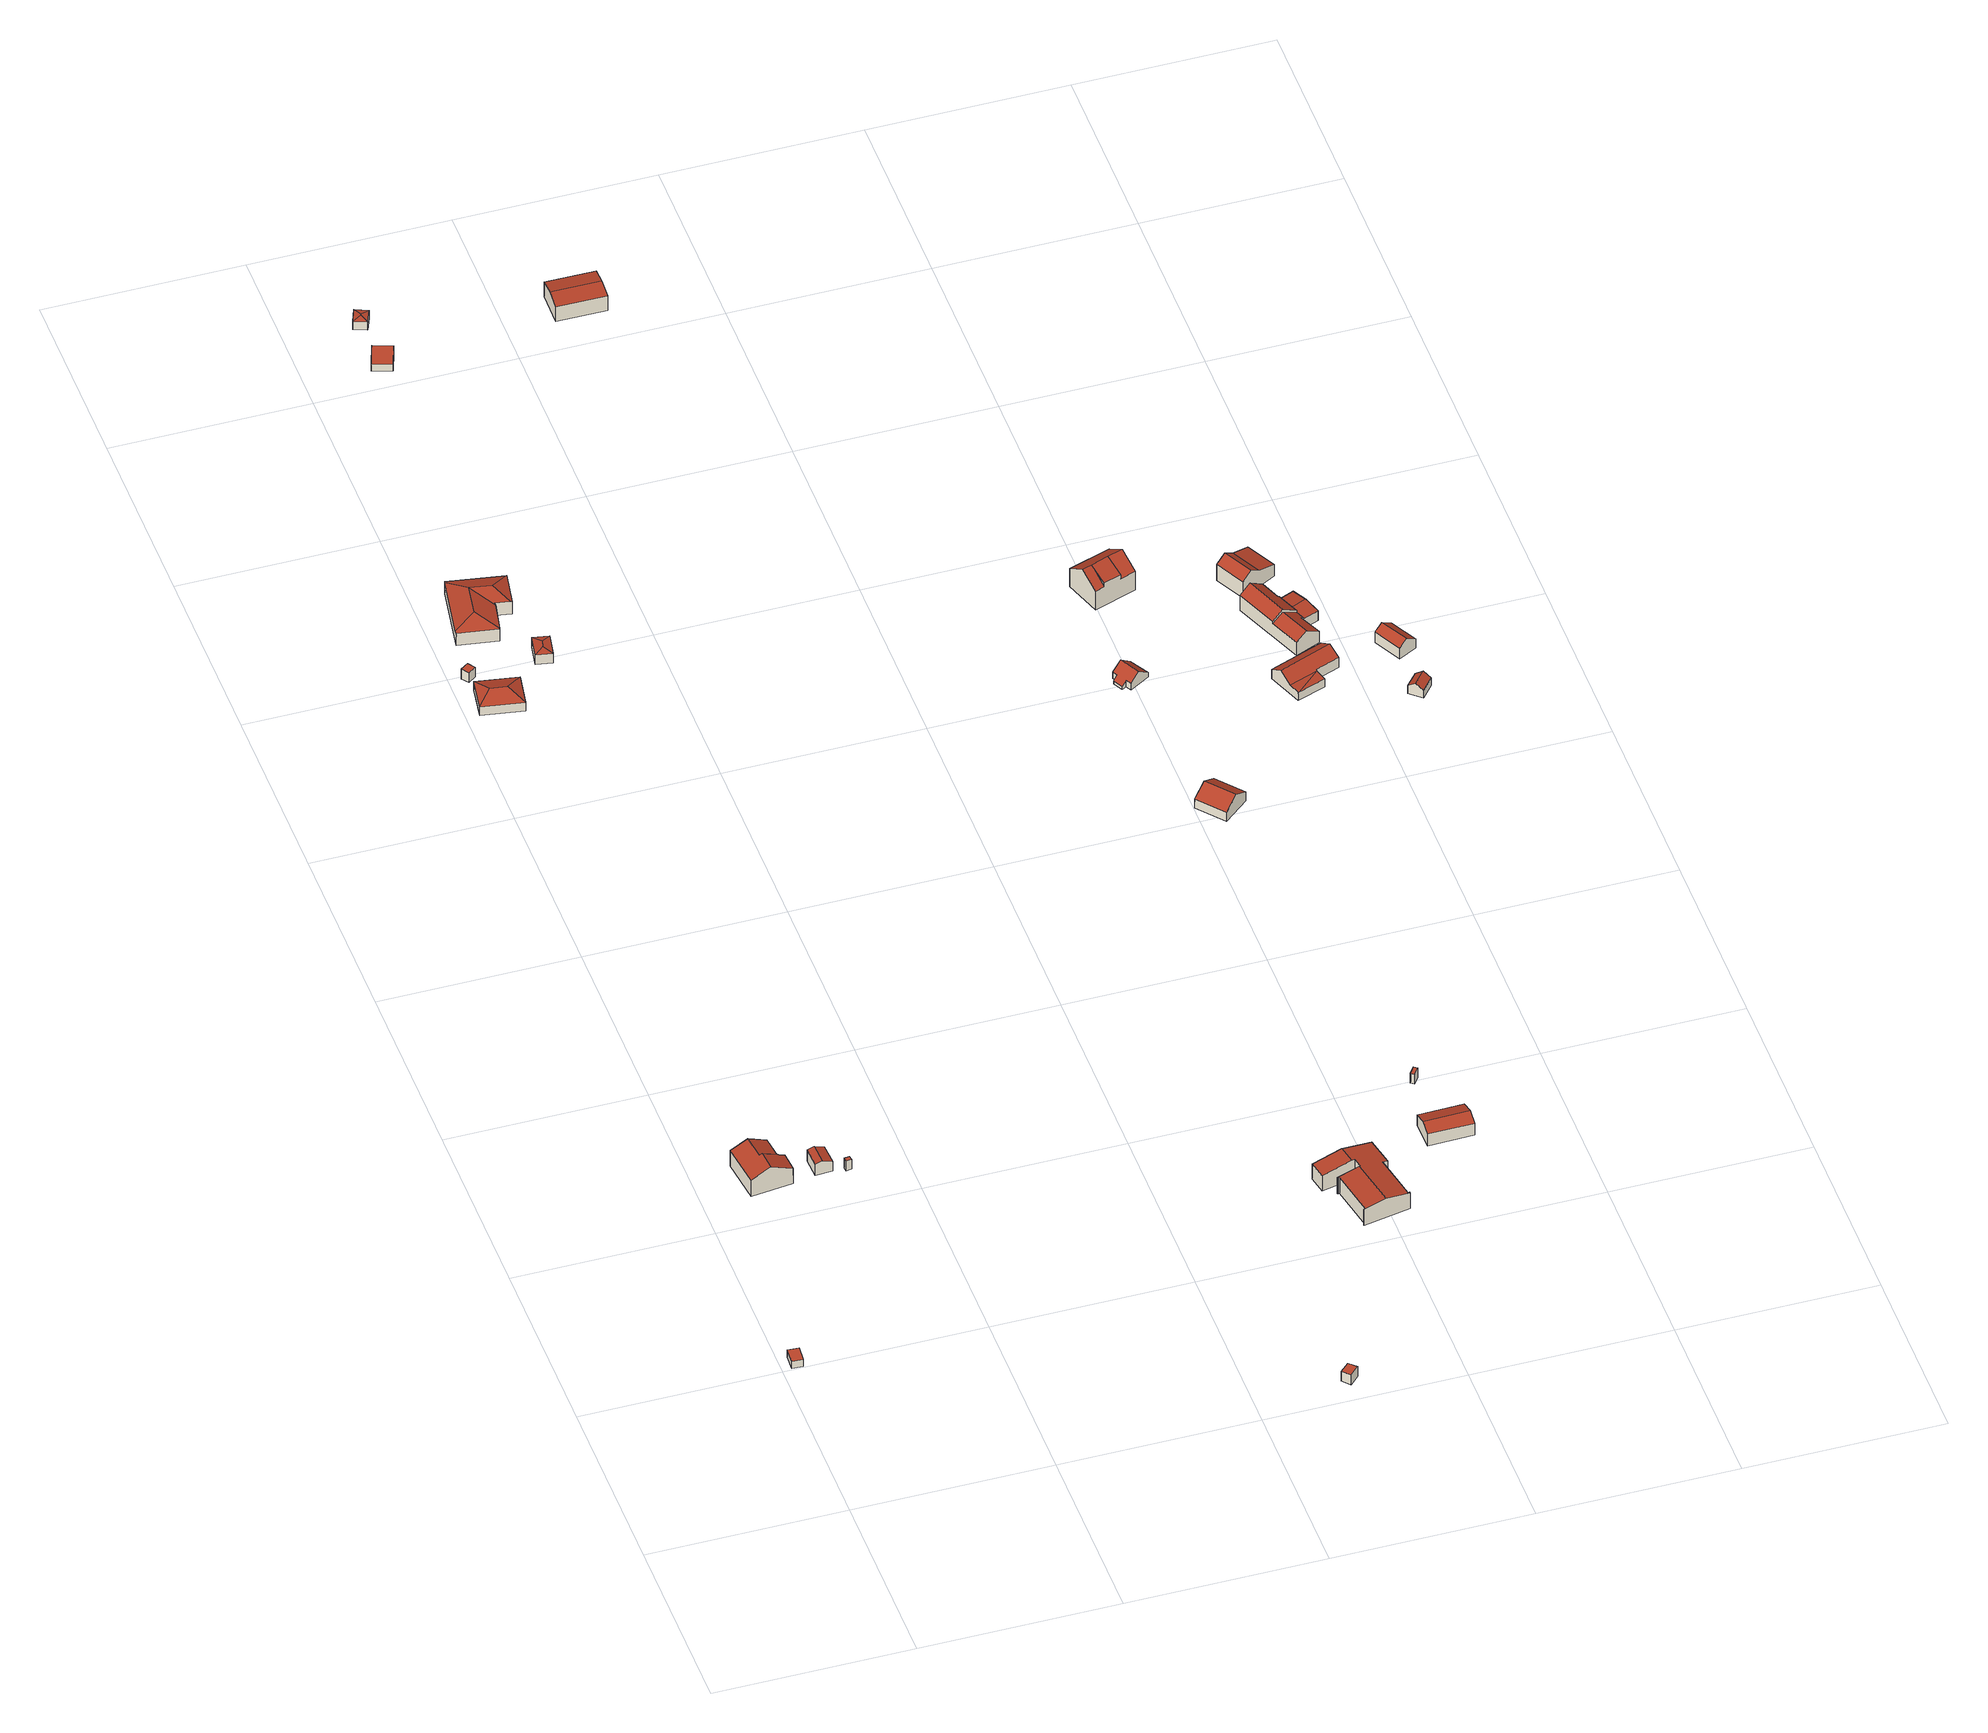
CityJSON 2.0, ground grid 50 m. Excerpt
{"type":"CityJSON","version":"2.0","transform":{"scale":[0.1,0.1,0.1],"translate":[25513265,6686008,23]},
"CityObjects":{
"building1":{"type":"Building","attributes":{"measuredHeight":2.21,"roofType":"1000","CODE":"220","REPAIRED":"no","GroundLevel":28.76,"LowestRoof":30.96,"HighestRoof":30.96,"BREC_BuildingHeightNN":30.96,"Integrate_LoD[1]":{"integrating_person":"vcdb_user","integration_date":"2016-10-28","matching_mode":1,"area_diff":0,"area_diff_filter":10,"overlap_DB_to_file":100,"overlap_file_to_DB":100,"overlap_filter":89},"BREC_RoofNames":"flat"},"address":[{"CountryName":"Finland","LocalityName":"Helsinki"}],"geometry":[{"type":"Solid","lod":"2","boundaries":[[[[0,1,2,3]],[[4,5,6,7]],[[7,6,1,0]],[[6,5,2,1]],[[5,4,3,2]],[[4,7,0,3]]]],"semantics":{"surfaces":[{"type":"GroundSurface","ZMinASL":28.76,"ZMin":0,"Area":11.26},{"type":"RoofSurface","ZMax":2.21,"ZMinASL":30.96,"ZMin":2.21,"Area":11.26,"ZMaxASL":30.96,"RoofPitch":90,"RoofOrientation":-1},{"type":"WallSurface","ZMax":2.21,"Area":6.15,"ZMinASL":28.76,"ZMin":0,"ZMaxASL":30.96},{"type":"WallSurface","ZMax":2.21,"Area":8.93,"ZMinASL":28.76,"ZMin":0,"ZMaxASL":30.96}],"values":[[0,1,2,3,2,3]]}}]},
"building2":{"type":"Building","attributes":{"measuredHeight":6.01,"roofType":"1000","Katuosoite":"Puroniityntie 311","C_KAYTTARK":"011","Rakennuksen_tila":"voimassa","REPAIRED":"no","LowestRoof":34.47,"HighestRoof":34.47,"BREC_BuildingHeightNN":34.47,"BREC_RoofNames":"flat","Kayttotarkoitus":"Ei käyttömerkintää kartalla","VTJ_PRT":"102403815V","CODE":"121","Kerroksia":2,"GroundLevel":28.46,"RATU":53103,"TILA_KOODI":2,"KG_KRAKENN":2500103,"Kerrosala":73,"Valmistunut":"1956-01-01","Rakennusaine":"Puu","Integrate_LoD[1]":{"integrating_person":"vcdb_user","integration_date":"2016-10-28","matching_mode":1,"area_diff":0,"area_diff_filter":10,"overlap_DB_to_file":100,"overlap_file_to_DB":100,"overlap_filter":89}},"address":[{"CountryName":"Finland","LocalityName":"Helsinki"}],"geometry":[{"type":"Solid","lod":"2","boundaries":[[[[8,9,10,11]],[[12,9,8,13,14]],[[8,11,15,16,17,13]],[[17,18,19,14,13]],[[15,20,21,22,23,16]],[[18,16,23,19]],[[17,16,18]],[[24,22,21,25]],[[25,21,20,26]],[[10,9,12,24,25,26]],[[24,12,14,19,23,22]],[[10,26,20,15,11]]]],"semantics":{"surfaces":[{"type":"WallSurface","ZMax":5.02,"Area":57.06,"ZMinASL":28.46,"ZMin":0,"ZMaxASL":33.48},{"type":"WallSurface","ZMax":6.9,"Area":54.07,"ZMinASL":28.46,"ZMin":0,"ZMaxASL":35.36},{"type":"RoofSurface","ZMax":7.22,"ZMinASL":33.41,"ZMin":4.95,"Area":58.16,"ZMaxASL":35.68,"RoofPitch":66.18,"RoofOrientation":263.93},{"type":"RoofSurface","ZMax":6.9,"ZMinASL":33.21,"ZMin":4.75,"Area":33.39,"ZMaxASL":35.36,"RoofPitch":66.16,"RoofOrientation":83.96},{"type":"RoofSurface","ZMax":7.22,"ZMinASL":33.17,"ZMin":4.71,"Area":31.05,"ZMaxASL":35.68,"RoofPitch":66.2,"RoofOrientation":83.98},{"type":"WallSurface","ZMax":5.4,"Area":7.89,"ZMinASL":28.46,"ZMin":0,"ZMaxASL":33.86},{"type":"WallSurface","ZMax":4.75,"Area":23.49,"ZMinASL":28.46,"ZMin":0,"ZMaxASL":33.21},{"type":"GroundSurface","ZMinASL":28.46,"ZMin":0,"Area":112.15},{"type":"WallSurface","ZMax":5.4,"Area":31.09,"ZMinASL":28.46,"ZMin":0,"ZMaxASL":33.86},{"type":"WallSurface","ZMax":7.22,"Area":64.03,"ZMinASL":28.46,"ZMin":0,"ZMaxASL":35.68}],"values":[[0,1,2,3,4,5,5,5,6,7,8,9]]}}]},
"building3":{"type":"Building","attributes":{"measuredHeight":3.7,"roofType":"1000","Katuosoite":"Puroniityntie 311","C_KAYTTARK":"941","Rakennuksen_tila":"voimassa","REPAIRED":"no","LowestRoof":30.38,"HighestRoof":30.38,"BREC_BuildingHeightNN":30.38,"BREC_RoofNames":"flat","Kayttotarkoitus":"Ei käyttömerkintää kartalla","CODE":"121","Kerroksia":0,"GroundLevel":26.68,"RATU":61612,"TILA_KOODI":2,"KG_KRAKENN":5084502,"Kerrosala":0,"Valmistunut":"2099-01-01","Integrate_LoD[1]":{"integrating_person":"vcdb_user","integration_date":"2016-10-28","matching_mode":1,"area_diff":0,"area_diff_filter":10,"overlap_DB_to_file":100,"overlap_file_to_DB":100,"overlap_filter":89}},"address":[{"CountryName":"Finland","LocalityName":"Helsinki"}],"geometry":[{"type":"Solid","lod":"2","boundaries":[[[[27,28,29,30]],[[28,31,32,29]],[[33,27,30,34]],[[35,32,31,36]],[[36,31,28,27,33]],[[34,30,29,32,35]],[[34,35,36,33]]]],"semantics":{"surfaces":[{"type":"RoofSurface","ZMax":4.02,"ZMinASL":30.07,"ZMin":3.39,"Area":9.62,"ZMaxASL":30.7,"RoofPitch":69.76,"RoofOrientation":267.26},{"type":"RoofSurface","ZMax":4.02,"ZMinASL":29.76,"ZMin":3.08,"Area":14.42,"ZMaxASL":30.7,"RoofPitch":69.76,"RoofOrientation":87.26},{"type":"WallSurface","ZMax":3.39,"Area":17.97,"ZMinASL":26.68,"ZMin":0,"ZMaxASL":30.07},{"type":"WallSurface","ZMax":3.08,"Area":16.31,"ZMinASL":26.68,"ZMin":0,"ZMaxASL":29.76},{"type":"WallSurface","ZMax":4.02,"Area":15.37,"ZMinASL":26.68,"ZMin":0,"ZMaxASL":30.7},{"type":"GroundSurface","ZMinASL":26.68,"ZMin":0,"Area":22.55}],"values":[[0,1,2,3,4,4,5]]}}]},
"building4":{"type":"Building","attributes":{"measuredHeight":3,"roofType":"1000","CODE":"220","REPAIRED":"no","GroundLevel":26.06,"LowestRoof":29.06,"HighestRoof":29.06,"BREC_BuildingHeightNN":29.06,"Integrate_LoD[1]":{"integrating_person":"vcdb_user","integration_date":"2016-10-28","matching_mode":1,"area_diff":0,"area_diff_filter":10,"overlap_DB_to_file":100,"overlap_file_to_DB":100,"overlap_filter":89},"BREC_RoofNames":"flat"},"address":[{"CountryName":"Finland","LocalityName":"Helsinki"}],"geometry":[{"type":"Solid","lod":"2","boundaries":[[[[37,38,39,40]],[[41,42,43,44]],[[44,43,38,37]],[[43,42,39,38]],[[42,41,40,39]],[[41,44,37,40]]]],"semantics":{"surfaces":[{"type":"GroundSurface","ZMinASL":26.06,"ZMin":0,"Area":1.45},{"type":"RoofSurface","ZMax":3,"ZMinASL":29.06,"ZMin":3,"Area":1.45,"ZMaxASL":29.06,"RoofPitch":90,"RoofOrientation":-1},{"type":"WallSurface","ZMax":3,"Area":3.16,"ZMinASL":26.06,"ZMin":0,"ZMaxASL":29.06},{"type":"WallSurface","ZMax":3,"Area":4.13,"ZMinASL":26.06,"ZMin":0,"ZMaxASL":29.06}],"values":[[0,1,2,3,2,3]]}}]},
"building5":{"type":"Building","attributes":{"measuredHeight":3,"roofType":"1000","CODE":"220","REPAIRED":"no","GroundLevel":31.11,"LowestRoof":34.11,"HighestRoof":34.11,"BREC_BuildingHeightNN":34.11,"Integrate_LoD[1]":{"integrating_person":"vcdb_user","integration_date":"2016-10-28","matching_mode":1,"area_diff":0,"area_diff_filter":10,"overlap_DB_to_file":100,"overlap_file_to_DB":100,"overlap_filter":89},"BREC_RoofNames":"flat"},"address":[{"CountryName":"Finland","LocalityName":"Helsinki"}],"geometry":[{"type":"Solid","lod":"2","boundaries":[[[[45,46,47,48]],[[49,50,51,52]],[[52,51,46,45]],[[51,50,47,46]],[[50,49,48,47]],[[49,52,45,48]]]],"semantics":{"surfaces":[{"type":"GroundSurface","ZMinASL":31.11,"ZMin":0,"Area":5.38},{"type":"RoofSurface","ZMax":3,"ZMinASL":34.11,"ZMin":3,"Area":5.38,"ZMaxASL":34.11,"RoofPitch":90,"RoofOrientation":-1},{"type":"WallSurface","ZMax":3,"Area":7.15,"ZMinASL":31.11,"ZMin":0,"ZMaxASL":34.11},{"type":"WallSurface","ZMax":3,"Area":6.78,"ZMinASL":31.11,"ZMin":0,"ZMaxASL":34.11}],"values":[[0,1,2,3,2,3]]}}]},
"building6":{"type":"Building","attributes":{"measuredHeight":3.47,"roofType":"1000","Katuosoite":"Puroniityntie 326","C_KAYTTARK":"162","Rakennuksen_tila":"voimassa","REPAIRED":"no","LowestRoof":33.64,"HighestRoof":33.64,"BREC_BuildingHeightNN":33.64,"Tilavuus":173,"BREC_RoofNames":"flat","Kayttotarkoitus":"Ei käyttömerkintää kartalla","VTJ_PRT":"102423483A","CODE":"121","Kerroksia":1,"GroundLevel":30.17,"RATU":53182,"TILA_KOODI":2,"Kokonaisala":59,"KG_KRAKENN":2500182,"Kerrosala":59,"Valmistunut":"1992-09-01","Rakennusaine":"Puu","Integrate_LoD[1]":{"integrating_person":"vcdb_user","integration_date":"2016-10-28","matching_mode":1,"area_diff":0,"area_diff_filter":10,"overlap_DB_to_file":100,"overlap_file_to_DB":100,"overlap_filter":89}},"address":[{"CountryName":"Finland","LocalityName":"Helsinki"}],"geometry":[{"type":"Solid","lod":"2","boundaries":[[[[53,54,55,56]],[[55,57,56]],[[55,54,58,57]],[[53,58,54]],[[59,53,56,60]],[[61,57,58,62]],[[59,60,61,62]],[[61,60,56,57]],[[59,62,58,53]]]],"semantics":{"surfaces":[{"type":"RoofSurface","ZMax":4.46,"ZMinASL":32.93,"ZMin":2.76,"Area":33.08,"ZMaxASL":34.63,"RoofPitch":67.24,"RoofOrientation":189.68},{"type":"RoofSurface","ZMax":4.46,"ZMinASL":32.94,"ZMin":2.77,"Area":14.61,"ZMaxASL":34.63,"RoofPitch":59.51,"RoofOrientation":279.68},{"type":"RoofSurface","ZMax":4.46,"ZMinASL":32.93,"ZMin":2.76,"Area":38.22,"ZMaxASL":34.63,"RoofPitch":70.38,"RoofOrientation":9.68},{"type":"RoofSurface","ZMax":4.46,"ZMinASL":32.93,"ZMin":2.76,"Area":17.36,"ZMaxASL":34.63,"RoofPitch":64.49,"RoofOrientation":99.72},{"type":"WallSurface","ZMax":2.76,"Area":29.65,"ZMinASL":30.17,"ZMin":0,"ZMaxASL":32.93},{"type":"WallSurface","ZMax":2.76,"Area":29.61,"ZMinASL":30.17,"ZMin":0,"ZMaxASL":32.93},{"type":"GroundSurface","ZMinASL":30.17,"ZMin":0,"Area":94.76},{"type":"WallSurface","ZMax":2.77,"Area":24.44,"ZMinASL":30.17,"ZMin":0,"ZMaxASL":32.94},{"type":"WallSurface","ZMax":2.76,"Area":24.38,"ZMinASL":30.17,"ZMin":0,"ZMaxASL":32.93}],"values":[[0,1,2,3,4,5,6,7,8]]}}]},
"building7":{"type":"Building","attributes":{"measuredHeight":4.47,"roofType":"1000","Katuosoite":"Puroniityntie 326","C_KAYTTARK":"011","Rakennuksen_tila":"voimassa","REPAIRED":"no","LowestRoof":35.37,"HighestRoof":35.37,"BREC_BuildingHeightNN":35.37,"BREC_RoofNames":"flat","Kayttotarkoitus":"Ei käyttömerkintää kartalla","VTJ_PRT":"1024234818","CODE":"121","Kerroksia":1,"GroundLevel":30.9,"RATU":53180,"TILA_KOODI":2,"KG_KRAKENN":2500180,"Kerrosala":37,"Valmistunut":"1974-01-01","Rakennusaine":"Puu","Integrate_LoD[1]":{"integrating_person":"vcdb_user","integration_date":"2016-10-28","matching_mode":1,"area_diff":0,"area_diff_filter":10,"overlap_DB_to_file":100,"overlap_file_to_DB":100,"overlap_filter":89}},"address":[{"CountryName":"Finland","LocalityName":"Helsinki"}],"geometry":[{"type":"Solid","lod":"2","boundaries":[[[[63,64,65,66,67]],[[68,69,70,71]],[[72,63,67,73]],[[74,70,69,75]],[[76,72,73,77,74,75]],[[78,79,77,73,67,66]],[[64,63,72,76,80,81]],[[80,76,75,69,68]],[[70,74,77,79]],[[82,81,80,68,71]],[[65,64,81,82]],[[82,71,70,79,78]],[[65,82,78,66]]]],"semantics":{"surfaces":[{"type":"RoofSurface","ZMax":5.51,"ZMinASL":34.63,"ZMin":3.73,"Area":27.31,"ZMaxASL":36.41,"RoofPitch":69.09,"RoofOrientation":189.84},{"type":"RoofSurface","ZMax":5.51,"ZMinASL":34.63,"ZMin":3.73,"Area":20.93,"ZMaxASL":36.41,"RoofPitch":65.79,"RoofOrientation":100.05},{"type":"WallSurface","ZMax":3.73,"Area":38.45,"ZMinASL":30.9,"ZMin":0,"ZMaxASL":34.63},{"type":"WallSurface","ZMax":3.73,"Area":34.6,"ZMinASL":30.9,"ZMin":0,"ZMaxASL":34.63},{"type":"GroundSurface","ZMinASL":30.9,"ZMin":0,"Area":225.04},{"type":"WallSurface","ZMax":3.91,"Area":70.37,"ZMinASL":30.9,"ZMin":0,"ZMaxASL":34.81},{"type":"WallSurface","ZMax":3.91,"Area":33.24,"ZMinASL":30.9,"ZMin":0,"ZMaxASL":34.81},{"type":"WallSurface","ZMax":3.91,"Area":15.63,"ZMinASL":30.9,"ZMin":0,"ZMaxASL":34.81},{"type":"WallSurface","ZMax":3.73,"Area":54.14,"ZMinASL":30.9,"ZMin":0,"ZMaxASL":34.63},{"type":"RoofSurface","ZMax":5.51,"ZMinASL":34.63,"ZMin":3.73,"Area":22.87,"ZMaxASL":36.41,"RoofPitch":69.83,"RoofOrientation":189.78},{"type":"RoofSurface","ZMax":5.51,"ZMinASL":34.63,"ZMin":3.73,"Area":48.09,"ZMaxASL":36.41,"RoofPitch":72.07,"RoofOrientation":99.73},{"type":"RoofSurface","ZMax":5.51,"ZMinASL":34.63,"ZMin":3.73,"Area":53.23,"ZMaxASL":36.41,"RoofPitch":69.83,"RoofOrientation":9.78},{"type":"RoofSurface","ZMax":5.51,"ZMinASL":34.81,"ZMin":3.91,"Area":66.48,"ZMaxASL":36.41,"RoofPitch":72.07,"RoofOrientation":279.73}],"values":[[0,1,2,3,4,5,6,7,8,9,10,11,12]]}}]},
"building8":{"type":"Building","attributes":{"measuredHeight":3.18,"roofType":"1000","CODE":"220","REPAIRED":"no","GroundLevel":29.8,"LowestRoof":32.98,"HighestRoof":32.98,"BREC_BuildingHeightNN":32.98,"Integrate_LoD[1]":{"integrating_person":"vcdb_user","integration_date":"2016-10-28","matching_mode":1,"area_diff":0,"area_diff_filter":10,"overlap_DB_to_file":100,"overlap_file_to_DB":100,"overlap_filter":89},"BREC_RoofNames":"flat"},"address":[{"CountryName":"Finland","LocalityName":"Helsinki"}],"geometry":[{"type":"Solid","lod":"2","boundaries":[[[[83,84,85,86]],[[87,83,86]],[[84,88,85]],[[87,88,84,83]],[[89,86,85,90]],[[91,87,86,89]],[[90,85,88,92]],[[92,88,87,91]],[[91,89,90,92]]]],"semantics":{"surfaces":[{"type":"RoofSurface","ZMax":3.54,"ZMinASL":32.76,"ZMin":2.96,"Area":8.51,"ZMaxASL":33.34,"RoofPitch":74.18,"RoofOrientation":280.56},{"type":"RoofSurface","ZMax":3.54,"ZMinASL":32.76,"ZMin":2.96,"Area":4.47,"ZMaxASL":33.34,"RoofPitch":74.18,"RoofOrientation":190.56},{"type":"RoofSurface","ZMax":3.54,"ZMinASL":32.76,"ZMin":2.96,"Area":4.47,"ZMaxASL":33.34,"RoofPitch":74.18,"RoofOrientation":10.56},{"type":"RoofSurface","ZMax":3.54,"ZMinASL":32.76,"ZMin":2.96,"Area":8.51,"ZMaxASL":33.34,"RoofPitch":74.18,"RoofOrientation":100.56},{"type":"WallSurface","ZMax":2.96,"Area":17.82,"ZMinASL":29.8,"ZMin":0,"ZMaxASL":32.76},{"type":"WallSurface","ZMax":2.96,"Area":12.26,"ZMinASL":29.8,"ZMin":0,"ZMaxASL":32.76},{"type":"GroundSurface","ZMinASL":29.8,"ZMin":0,"Area":24.98}],"values":[[0,1,2,3,4,5,5,4,6]]}}]},
"building9":{"type":"Building","attributes":{"measuredHeight":3,"roofType":"1000","CODE":"220","REPAIRED":"no","GroundLevel":27.48,"LowestRoof":30.48,"HighestRoof":30.48,"BREC_BuildingHeightNN":30.48,"Integrate_LoD[1]":{"integrating_person":"vcdb_user","integration_date":"2016-10-28","matching_mode":1,"area_diff":0,"area_diff_filter":10,"overlap_DB_to_file":100,"overlap_file_to_DB":100,"overlap_filter":89},"BREC_RoofNames":"flat"},"address":[{"CountryName":"Finland","LocalityName":"Helsinki"}],"geometry":[{"type":"Solid","lod":"2","boundaries":[[[[93,94,95,96]],[[96,95,97,98]],[[95,94,99,97]],[[94,93,100,99]],[[93,96,98,100]],[[98,97,99,100]]]],"semantics":{"surfaces":[{"type":"RoofSurface","ZMax":3,"ZMinASL":30.48,"ZMin":3,"Area":8.5,"ZMaxASL":30.48,"RoofPitch":90,"RoofOrientation":-1},{"type":"WallSurface","ZMax":3,"Area":7.73,"ZMinASL":27.48,"ZMin":0,"ZMaxASL":30.48},{"type":"WallSurface","ZMax":3,"Area":9.89,"ZMinASL":27.48,"ZMin":0,"ZMaxASL":30.48},{"type":"GroundSurface","ZMinASL":27.48,"ZMin":0,"Area":8.5}],"values":[[0,1,2,1,2,3]]}}]},
"building10":{"type":"Building","attributes":{"measuredHeight":1.94,"roofType":"1000","Katuosoite":"Puroniityntie 342","C_KAYTTARK":"041","Rakennuksen_tila":"voimassa","REPAIRED":"no","LowestRoof":37.46,"HighestRoof":37.46,"BREC_BuildingHeightNN":37.46,"BREC_RoofNames":"flat","Kayttotarkoitus":"Ei käyttömerkintää kartalla","VTJ_PRT":"102423490J","CODE":"121","Kerroksia":0,"GroundLevel":35.52,"RATU":53188,"TILA_KOODI":2,"KG_KRAKENN":2500188,"Kerrosala":20,"Valmistunut":"1968-01-01","Integrate_LoD[1]":{"integrating_person":"vcdb_user","integration_date":"2016-10-28","matching_mode":1,"area_diff":0,"area_diff_filter":10,"overlap_DB_to_file":100,"overlap_file_to_DB":100,"overlap_filter":89}},"address":[{"CountryName":"Finland","LocalityName":"Helsinki"}],"geometry":[{"type":"Solid","lod":"2","boundaries":[[[[101,102,103,104]],[[105,106,107,108]],[[108,107,102,101]],[[107,106,103,102]],[[106,105,104,103]],[[105,108,101,104]]]],"semantics":{"surfaces":[{"type":"GroundSurface","ZMinASL":35.52,"ZMin":0,"Area":32.96},{"type":"RoofSurface","ZMax":1.94,"ZMinASL":37.46,"ZMin":1.94,"Area":32.96,"ZMaxASL":37.46,"RoofPitch":90,"RoofOrientation":-1},{"type":"WallSurface","ZMax":1.94,"Area":9.85,"ZMinASL":35.52,"ZMin":0,"ZMaxASL":37.46},{"type":"WallSurface","ZMax":1.94,"Area":12.59,"ZMinASL":35.52,"ZMin":0,"ZMaxASL":37.46}],"values":[[0,1,2,3,2,3]]}}]},
"building11":{"type":"Building","attributes":{"measuredHeight":2.64,"roofType":"1000","CODE":"220","REPAIRED":"no","GroundLevel":36.2,"LowestRoof":38.84,"HighestRoof":38.84,"BREC_BuildingHeightNN":38.84,"Integrate_LoD[1]":{"integrating_person":"vcdb_user","integration_date":"2016-10-28","matching_mode":1,"area_diff":0,"area_diff_filter":10,"overlap_DB_to_file":100,"overlap_file_to_DB":100,"overlap_filter":89},"BREC_RoofNames":"flat"},"address":[{"CountryName":"Finland","LocalityName":"Helsinki"}],"geometry":[{"type":"Solid","lod":"2","boundaries":[[[[109,110,111,112]],[[113,109,112]],[[110,114,111]],[[113,114,110,109]],[[115,112,111,116]],[[117,113,112,115]],[[116,111,114,118]],[[118,114,113,117]],[[117,115,116,118]]]],"semantics":{"surfaces":[{"type":"RoofSurface","ZMax":2.91,"ZMinASL":38.69,"ZMin":2.49,"Area":4.14,"ZMaxASL":39.11,"RoofPitch":76.79,"RoofOrientation":292.28},{"type":"RoofSurface","ZMax":2.91,"ZMinASL":38.69,"ZMin":2.49,"Area":3.33,"ZMaxASL":39.11,"RoofPitch":76.79,"RoofOrientation":202.28},{"type":"RoofSurface","ZMax":2.91,"ZMinASL":38.69,"ZMin":2.49,"Area":3.33,"ZMaxASL":39.11,"RoofPitch":76.79,"RoofOrientation":22.28},{"type":"RoofSurface","ZMax":2.91,"ZMinASL":38.69,"ZMin":2.49,"Area":4.14,"ZMaxASL":39.11,"RoofPitch":76.79,"RoofOrientation":112.28},{"type":"WallSurface","ZMax":2.49,"Area":10.05,"ZMinASL":36.2,"ZMin":0,"ZMaxASL":38.69},{"type":"WallSurface","ZMax":2.49,"Area":8.96,"ZMinASL":36.2,"ZMin":0,"ZMaxASL":38.69},{"type":"GroundSurface","ZMinASL":36.2,"ZMin":0,"Area":14.53}],"values":[[0,1,2,3,4,5,5,4,6]]}}]},
"building12":{"type":"Building","attributes":{"measuredHeight":5.41,"roofType":"1000","Katuosoite":"Puroniityntie 303","C_KAYTTARK":"011","Rakennuksen_tila":"voimassa","REPAIRED":"no","LowestRoof":29.37,"HighestRoof":29.37,"BREC_BuildingHeightNN":29.37,"BREC_RoofNames":"flat","Kayttotarkoitus":"Asuinrakennus","VTJ_PRT":"102423492L","CODE":"111","Kerroksia":1,"GroundLevel":23.96,"RATU":53191,"TILA_KOODI":2,"KG_KRAKENN":2500191,"Kerrosala":100,"Valmistunut":"1977-01-01","Rakennusaine":"Puu","Integrate_LoD[1]":{"integrating_person":"vcdb_user","integration_date":"2016-10-28","matching_mode":1,"area_diff":0,"area_diff_filter":10,"overlap_DB_to_file":100,"overlap_file_to_DB":100,"overlap_filter":89}},"address":[{"CountryName":"Finland","LocalityName":"Helsinki"}],"geometry":[{"type":"Solid","lod":"2","boundaries":[[[[119,120,121,122]],[[123,124,125,126,127,128,129,130]],[[131,119,122,132]],[[133,125,124,134]],[[135,136,137,138]],[[139,140,133,134,141,142,143,144,131,132,145,146,135,138,147,148]],[[149,144,143,150]],[[151,146,145,152]],[[147,153,154,148]],[[138,137,153,147]],[[140,126,125,133]],[[139,127,126,140]],[[139,148,154,128,127]],[[146,151,136,135]],[[141,123,130,142]],[[134,124,123,141]],[[143,142,130,129,150]],[[131,144,149,120,119]],[[145,132,122,121,152]],[[151,152,121,120,149,150,129,128,154,153,137,136]]]],"semantics":{"surfaces":[{"type":"RoofSurface","ZMax":5.92,"ZMinASL":28.9,"ZMin":4.94,"Area":69.42,"ZMaxASL":29.88,"RoofPitch":80.37,"RoofOrientation":258.81},{"type":"WallSurface","ZMax":4.69,"Area":21.75,"ZMinASL":23.96,"ZMin":0,"ZMaxASL":28.65},{"type":"WallSurface","ZMax":5.01,"Area":60.71,"ZMinASL":23.96,"ZMin":0,"ZMaxASL":28.97},{"type":"WallSurface","ZMax":4.91,"Area":59.3,"ZMinASL":23.96,"ZMin":0,"ZMaxASL":28.87},{"type":"GroundSurface","ZMinASL":23.96,"ZMin":0,"Area":235.03},{"type":"WallSurface","ZMax":5.9,"Area":14.58,"ZMinASL":23.96,"ZMin":0,"ZMaxASL":29.86},{"type":"WallSurface","ZMax":4.69,"Area":34.98,"ZMinASL":23.96,"ZMin":0,"ZMaxASL":28.65},{"type":"WallSurface","ZMax":5.92,"Area":65.76,"ZMinASL":23.96,"ZMin":0,"ZMaxASL":29.88},{"type":"WallSurface","ZMax":5.92,"Area":32.35,"ZMinASL":23.96,"ZMin":0,"ZMaxASL":29.88},{"type":"WallSurface","ZMax":6.03,"Area":46.51,"ZMinASL":23.96,"ZMin":0,"ZMaxASL":29.99},{"type":"WallSurface","ZMax":6.03,"Area":84.29,"ZMinASL":23.96,"ZMin":0,"ZMaxASL":29.99},{"type":"RoofSurface","ZMax":6.03,"ZMinASL":28.65,"ZMin":4.69,"Area":132,"ZMaxASL":29.99,"RoofPitch":80.35,"RoofOrientation":78.88}],"values":[[0,0,1,2,3,4,5,6,7,7,7,7,7,8,8,8,8,9,10,11]]}}]},
"building13":{"type":"Building","attributes":{"measuredHeight":4.95,"roofType":"1000","Katuosoite":"Puroniityntie 341","C_KAYTTARK":"011","Rakennuksen_tila":"voimassa","REPAIRED":"no","LowestRoof":34.37,"HighestRoof":34.37,"BREC_BuildingHeightNN":34.37,"BREC_RoofNames":"flat","Kayttotarkoitus":"Ei käyttömerkintää kartalla","VTJ_PRT":"100718485C","CODE":"121","Kerroksia":1,"GroundLevel":29.42,"RATU":53207,"TILA_KOODI":2,"KG_KRAKENN":2500207,"Kerrosala":78,"Valmistunut":"1969-01-01","Rakennusaine":"Puu","Integrate_LoD[1]":{"integrating_person":"vcdb_user","integration_date":"2016-10-28","matching_mode":1,"area_diff":0,"area_diff_filter":10,"overlap_DB_to_file":100,"overlap_file_to_DB":100,"overlap_filter":89}},"address":[{"CountryName":"Finland","LocalityName":"Helsinki"}],"geometry":[{"type":"Solid","lod":"2","boundaries":[[[[155,156,157,158]],[[156,159,160,157]],[[161,155,158,162]],[[163,160,159,164]],[[164,159,156,155,161]],[[162,158,157,160,163]],[[162,163,164,161]]]],"semantics":{"surfaces":[{"type":"RoofSurface","ZMax":5.32,"ZMinASL":33.93,"ZMin":4.51,"Area":57.57,"ZMaxASL":34.74,"RoofPitch":79.79,"RoofOrientation":180.45},{"type":"RoofSurface","ZMax":5.32,"ZMinASL":33.93,"ZMin":4.51,"Area":57.57,"ZMaxASL":34.74,"RoofPitch":79.79,"RoofOrientation":0.45},{"type":"WallSurface","ZMax":4.51,"Area":56.72,"ZMinASL":29.42,"ZMin":0,"ZMaxASL":33.93},{"type":"WallSurface","ZMax":5.32,"Area":44.27,"ZMinASL":29.42,"ZMin":0,"ZMaxASL":34.74},{"type":"GroundSurface","ZMinASL":29.42,"ZMin":0,"Area":113.32}],"values":[[0,1,2,2,3,3,4]]}}]},
"building14":{"type":"Building","attributes":{"measuredHeight":4.14,"roofType":"1000","Katuosoite":"Puroniityntie 303","C_KAYTTARK":"941","Rakennuksen_tila":"voimassa","REPAIRED":"no","LowestRoof":30.56,"HighestRoof":30.56,"BREC_BuildingHeightNN":30.56,"Tilavuus":166,"BREC_RoofNames":"flat","Kayttotarkoitus":"Muu käyttötarkoitus","VTJ_PRT":"102423493M","CODE":"111","Kerroksia":1,"GroundLevel":26.42,"RATU":53192,"TILA_KOODI":2,"Kokonaisala":49,"KG_KRAKENN":2500192,"Kerrosala":49,"Valmistunut":"1996-08-01","Rakennusaine":"Puu","Integrate_LoD[1]":{"integrating_person":"vcdb_user","integration_date":"2016-10-28","matching_mode":1,"area_diff":0,"area_diff_filter":10,"overlap_DB_to_file":100,"overlap_file_to_DB":100,"overlap_filter":89}},"address":[{"CountryName":"Finland","LocalityName":"Helsinki"}],"geometry":[{"type":"Solid","lod":"2","boundaries":[[[[165,166,167,168]],[[169,170,166,165]],[[171,168,167,172]],[[173,170,169,174]],[[174,169,165,168,171]],[[172,167,166,170,173]],[[172,173,174,171]]]],"semantics":{"surfaces":[{"type":"RoofSurface","ZMax":4.82,"ZMinASL":29.78,"ZMin":3.37,"Area":48.58,"ZMaxASL":31.23,"RoofPitch":70.03,"RoofOrientation":359.18},{"type":"RoofSurface","ZMax":4.82,"ZMinASL":30.03,"ZMin":3.61,"Area":40.38,"ZMaxASL":31.23,"RoofPitch":70.03,"RoofOrientation":179.18},{"type":"WallSurface","ZMax":3.37,"Area":38.54,"ZMinASL":26.42,"ZMin":0,"ZMaxASL":29.78},{"type":"WallSurface","ZMax":3.61,"Area":41.34,"ZMinASL":26.42,"ZMin":0,"ZMaxASL":30.03},{"type":"WallSurface","ZMax":4.82,"Area":30.29,"ZMinASL":26.42,"ZMin":0,"ZMaxASL":31.23},{"type":"WallSurface","ZMax":4.82,"Area":30.27,"ZMinASL":26.42,"ZMin":0,"ZMaxASL":31.23},{"type":"GroundSurface","ZMinASL":26.42,"ZMin":0,"Area":83.61}],"values":[[0,1,2,3,4,5,6]]}}]},
"building15":{"type":"Building","attributes":{"measuredHeight":3,"roofType":"1000","CODE":"220","REPAIRED":"no","GroundLevel":28.21,"LowestRoof":31.21,"HighestRoof":31.21,"BREC_BuildingHeightNN":31.21,"Integrate_LoD[1]":{"integrating_person":"vcdb_user","integration_date":"2016-10-28","matching_mode":1,"area_diff":0,"area_diff_filter":10,"overlap_DB_to_file":100,"overlap_file_to_DB":100,"overlap_filter":89},"BREC_RoofNames":"flat"},"address":[{"CountryName":"Finland","LocalityName":"Helsinki"}],"geometry":[{"type":"Solid","lod":"2","boundaries":[[[[175,176,177,178]],[[179,180,181,182]],[[182,181,176,175]],[[181,180,177,176]],[[180,179,178,177]],[[179,182,175,178]]]],"semantics":{"surfaces":[{"type":"GroundSurface","ZMinASL":28.21,"ZMin":0,"Area":2.57},{"type":"RoofSurface","ZMax":3,"ZMinASL":31.21,"ZMin":3,"Area":2.57,"ZMaxASL":31.21,"RoofPitch":90,"RoofOrientation":-1},{"type":"WallSurface","ZMax":3,"Area":6.85,"ZMinASL":28.21,"ZMin":0,"ZMaxASL":31.21},{"type":"WallSurface","ZMax":3,"Area":3.38,"ZMinASL":28.21,"ZMin":0,"ZMaxASL":31.21}],"values":[[0,1,2,3,2,3]]}}]},
"building16":{"type":"Building","attributes":{"measuredHeight":3.19,"roofType":"1000","Katuosoite":"Puroniityntie 323","C_KAYTTARK":"931","Rakennuksen_tila":"voimassa","REPAIRED":"no","LowestRoof":27.49,"HighestRoof":27.49,"BREC_BuildingHeightNN":27.49,"Tilavuus":140,"BREC_RoofNames":"flat","Kayttotarkoitus":"Ei käyttömerkintää kartalla","VTJ_PRT":"102423496R","CODE":"121","Kerroksia":1,"GroundLevel":24.3,"RATU":53194,"TILA_KOODI":2,"Kokonaisala":37,"KG_KRAKENN":2500194,"Kerrosala":37,"Valmistunut":"2003-04-09","Rakennusaine":"Puu","Integrate_LoD[1]":{"integrating_person":"vcdb_user","integration_date":"2016-10-28","matching_mode":1,"area_diff":0,"area_diff_filter":10,"overlap_DB_to_file":100,"overlap_file_to_DB":100,"overlap_filter":89}},"address":[{"CountryName":"Finland","LocalityName":"Helsinki"}],"geometry":[{"type":"Solid","lod":"2","boundaries":[[[[183,184,185,186]],[[184,187,188,185]],[[189,183,186,190]],[[191,188,187,192]],[[192,187,184,183,189]],[[190,186,185,188,191]],[[190,191,192,189]]]],"semantics":{"surfaces":[{"type":"RoofSurface","ZMax":5.2,"ZMinASL":27.14,"ZMin":2.84,"Area":41.55,"ZMaxASL":29.5,"RoofPitch":60.21,"RoofOrientation":230.07},{"type":"RoofSurface","ZMax":5.2,"ZMinASL":27.11,"ZMin":2.81,"Area":42.05,"ZMaxASL":29.5,"RoofPitch":60.21,"RoofOrientation":50.07},{"type":"WallSurface","ZMax":2.84,"Area":24.82,"ZMinASL":24.3,"ZMin":0,"ZMaxASL":27.14},{"type":"WallSurface","ZMax":2.81,"Area":24.57,"ZMinASL":24.3,"ZMin":0,"ZMaxASL":27.11},{"type":"WallSurface","ZMax":5.2,"Area":33.29,"ZMinASL":24.3,"ZMin":0,"ZMaxASL":29.5},{"type":"GroundSurface","ZMinASL":24.3,"ZMin":0,"Area":72.55}],"values":[[0,1,2,3,4,4,5]]}}]},
"building17":{"type":"Building","attributes":{"measuredHeight":2.9,"roofType":"1000","Katuosoite":"Puroniityntie 323","C_KAYTTARK":"941","Rakennuksen_tila":"voimassa","REPAIRED":"no","LowestRoof":27.62,"HighestRoof":27.62,"BREC_BuildingHeightNN":27.62,"BREC_RoofNames":"flat","Kayttotarkoitus":"Ei käyttömerkintää kartalla","CODE":"121","Kerroksia":0,"GroundLevel":24.72,"RATU":61618,"TILA_KOODI":2,"KG_KRAKENN":5084509,"Kerrosala":0,"Valmistunut":"2099-01-01","Integrate_LoD[1]":{"integrating_person":"vcdb_user","integration_date":"2016-10-28","matching_mode":1,"area_diff":0,"area_diff_filter":10,"overlap_DB_to_file":100,"overlap_file_to_DB":100,"overlap_filter":89}},"address":[{"CountryName":"Finland","LocalityName":"Helsinki"}],"geometry":[{"type":"Solid","lod":"2","boundaries":[[[[193,194,195,196,197,198,199,200]],[[196,201,202,197]],[[203,200,199,204]],[[204,199,198,205]],[[206,195,194,207]],[[207,194,193,208]],[[208,193,200,203]],[[209,202,201,210]],[[210,201,196,195,206]],[[205,198,197,202,209]],[[205,209,210,206,207,208,203,204]]]],"semantics":{"surfaces":[{"type":"RoofSurface","ZMax":3.96,"ZMinASL":25.61,"ZMin":0.89,"Area":23.79,"ZMaxASL":28.68,"RoofPitch":52.03,"RoofOrientation":241.31},{"type":"RoofSurface","ZMax":3.96,"ZMinASL":26.15,"ZMin":1.43,"Area":23.66,"ZMaxASL":28.68,"RoofPitch":52.03,"RoofOrientation":61.31},{"type":"WallSurface","ZMax":1.89,"Area":1.79,"ZMinASL":24.72,"ZMin":0,"ZMaxASL":26.61},{"type":"WallSurface","ZMax":1.95,"Area":3,"ZMinASL":24.72,"ZMin":0,"ZMaxASL":26.68},{"type":"WallSurface","ZMax":1.91,"Area":1.81,"ZMinASL":24.72,"ZMin":0,"ZMaxASL":26.63},{"type":"WallSurface","ZMax":0.91,"Area":2.51,"ZMinASL":24.72,"ZMin":0,"ZMaxASL":25.63},{"type":"WallSurface","ZMax":1.43,"Area":8.15,"ZMinASL":24.72,"ZMin":0,"ZMaxASL":26.15},{"type":"WallSurface","ZMax":3.96,"Area":16.35,"ZMinASL":24.72,"ZMin":0,"ZMaxASL":28.68},{"type":"WallSurface","ZMax":3.96,"Area":16.37,"ZMinASL":24.72,"ZMin":0,"ZMaxASL":28.68},{"type":"GroundSurface","ZMinASL":24.72,"ZMin":0,"Area":37.41}],"values":[[0,1,2,3,3,4,5,6,7,8,9]]}}]},
"building18":{"type":"Building","attributes":{"measuredHeight":7.91,"roofType":"1000","Katuosoite":"Puroniityntie 323","C_KAYTTARK":"011","Rakennuksen_tila":"voimassa","REPAIRED":"no","LowestRoof":33.42,"HighestRoof":33.42,"BREC_BuildingHeightNN":33.42,"BREC_RoofNames":"flat","Kayttotarkoitus":"Ei käyttömerkintää kartalla","VTJ_PRT":"102423495P","CODE":"121","Kerroksia":1,"GroundLevel":25.51,"RATU":53193,"TILA_KOODI":2,"KG_KRAKENN":2500193,"Kerrosala":105,"Valmistunut":"1952-01-01","Rakennusaine":"Puu","Integrate_LoD[1]":{"integrating_person":"vcdb_user","integration_date":"2016-10-28","matching_mode":1,"area_diff":0,"area_diff_filter":10,"overlap_DB_to_file":100,"overlap_file_to_DB":100,"overlap_filter":89}},"address":[{"CountryName":"Finland","LocalityName":"Helsinki"}],"geometry":[{"type":"Solid","lod":"2","boundaries":[[[[211,212,213,214,215,216]],[[217,218,213,212]],[[219,220,212,211]],[[221,222,214,213]],[[223,216,215,224]],[[213,218,221]],[[220,217,212]],[[225,223,224,226]],[[225,226,222,221,218,217,220,219]],[[223,225,219,211,216]],[[226,224,215,214,222]]]],"semantics":{"surfaces":[{"type":"RoofSurface","ZMax":8.99,"ZMinASL":31.02,"ZMin":5.51,"Area":70.4,"ZMaxASL":34.5,"RoofPitch":55.62,"RoofOrientation":341.06},{"type":"RoofSurface","ZMax":8.99,"ZMinASL":32.5,"ZMin":6.99,"Area":25.29,"ZMaxASL":34.5,"RoofPitch":68.43,"RoofOrientation":161.06},{"type":"RoofSurface","ZMax":8.99,"ZMinASL":31.29,"ZMin":5.78,"Area":24.82,"ZMaxASL":34.5,"RoofPitch":57.74,"RoofOrientation":161.06},{"type":"WallSurface","ZMax":5.51,"Area":63.08,"ZMinASL":25.51,"ZMin":0,"ZMaxASL":31.02},{"type":"WallSurface","ZMax":8.99,"Area":3.02,"ZMinASL":31.31,"ZMin":5.8,"ZMaxASL":34.5},{"type":"WallSurface","ZMax":8.99,"Area":2.98,"ZMinASL":31.33,"ZMin":5.82,"ZMaxASL":34.5},{"type":"GroundSurface","ZMinASL":25.51,"ZMin":0,"Area":115.59},{"type":"WallSurface","ZMax":7,"Area":71.56,"ZMinASL":25.51,"ZMin":0,"ZMaxASL":32.51},{"type":"WallSurface","ZMax":8.99,"Area":73.98,"ZMinASL":25.51,"ZMin":0,"ZMaxASL":34.5},{"type":"WallSurface","ZMax":8.99,"Area":74.42,"ZMinASL":25.51,"ZMin":0,"ZMaxASL":34.5}],"values":[[0,1,2,2,3,4,5,6,7,8,9]]}}]},
"building19":{"type":"Building","attributes":{"measuredHeight":3.91,"roofType":"1000","Katuosoite":"Puroniityntie 323","C_KAYTTARK":"941","Rakennuksen_tila":"voimassa","REPAIRED":"no","LowestRoof":28.44,"HighestRoof":28.44,"BREC_BuildingHeightNN":28.44,"BREC_RoofNames":"flat","Kayttotarkoitus":"Ei käyttömerkintää kartalla","CODE":"121","Kerroksia":0,"GroundLevel":24.52,"RATU":61616,"TILA_KOODI":2,"KG_KRAKENN":5084507,"Kerrosala":0,"Valmistunut":"2099-01-01","Integrate_LoD[1]":{"integrating_person":"vcdb_user","integration_date":"2016-10-28","matching_mode":1,"area_diff":0,"area_diff_filter":10,"overlap_DB_to_file":100,"overlap_file_to_DB":100,"overlap_filter":89}},"address":[{"CountryName":"Finland","LocalityName":"Helsinki"}],"geometry":[{"type":"Solid","lod":"2","boundaries":[[[[227,228,229,230]],[[231,232,233,234,228,227]],[[235,236,237,232,231]],[[238,237,236]],[[239,230,229,240]],[[241,234,233,242]],[[243,244,239,240,241,242]],[[239,244,235,231,227,230]],[[243,242,233,232,237,238]],[[244,243,238,236,235]],[[241,240,229,228,234]]]],"semantics":{"surfaces":[{"type":"RoofSurface","ZMax":4.95,"ZMinASL":27.44,"ZMin":2.92,"Area":57.56,"ZMaxASL":29.47,"RoofPitch":59.44,"RoofOrientation":339.43},{"type":"RoofSurface","ZMax":4.95,"ZMinASL":27.41,"ZMin":2.89,"Area":55.79,"ZMaxASL":29.47,"RoofPitch":59.44,"RoofOrientation":159.43},{"type":"RoofSurface","ZMax":2.88,"ZMinASL":26.96,"ZMin":2.43,"Area":11.17,"ZMaxASL":27.4,"RoofPitch":81.3,"RoofOrientation":160.45},{"type":"WallSurface","ZMax":2.92,"Area":42.05,"ZMinASL":24.52,"ZMin":0,"ZMaxASL":27.44},{"type":"WallSurface","ZMax":3.1,"Area":20.66,"ZMinASL":24.52,"ZMin":0,"ZMaxASL":27.63},{"type":"GroundSurface","ZMinASL":24.52,"ZMin":0,"Area":119.86},{"type":"WallSurface","ZMax":4.95,"Area":34.71,"ZMinASL":24.52,"ZMin":0,"ZMaxASL":29.47},{"type":"WallSurface","ZMax":3.1,"Area":8.97,"ZMinASL":24.52,"ZMin":0,"ZMaxASL":27.63},{"type":"WallSurface","ZMax":2.43,"Area":18.69,"ZMinASL":24.52,"ZMin":0,"ZMaxASL":26.96},{"type":"WallSurface","ZMax":4.95,"Area":26.23,"ZMinASL":24.52,"ZMin":0,"ZMaxASL":29.47}],"values":[[0,1,2,2,3,4,5,6,7,8,9]]}}]},
"building20":{"type":"Building","attributes":{"measuredHeight":5.1,"roofType":"1000","Katuosoite":"Puroniityntie 323","C_KAYTTARK":"941","Rakennuksen_tila":"voimassa","REPAIRED":"no","LowestRoof":29.59,"HighestRoof":29.59,"BREC_BuildingHeightNN":29.59,"BREC_RoofNames":"flat","Kayttotarkoitus":"Ei käyttömerkintää kartalla","CODE":"121","Kerroksia":0,"GroundLevel":24.49,"RATU":61615,"TILA_KOODI":2,"KG_KRAKENN":5084506,"Kerrosala":0,"Valmistunut":"2099-01-01","Integrate_LoD[1]":{"integrating_person":"vcdb_user","integration_date":"2016-10-28","matching_mode":1,"area_diff":0,"area_diff_filter":10,"overlap_DB_to_file":100,"overlap_file_to_DB":100,"overlap_filter":89}},"address":[{"CountryName":"Finland","LocalityName":"Helsinki"}],"geometry":[{"type":"Solid","lod":"2","boundaries":[[[[245,246,247,248]],[[249,250,251,247,246,252]],[[253,254,255,256]],[[254,257,258,259,260,255]],[[260,261,262,263,264]],[[265,258,257,266]],[[265,266,267,268,269,270,271,272]],[[273,271,270,250,249,274]],[[263,262,272,271,273]],[[265,272,262,261,259,258]],[[267,266,257,254,253]],[[260,259,261]],[[269,251,250,270]],[[249,252,260,264,274]],[[268,267,253,256,245,248]],[[256,255,260,252,246,245]],[[269,268,248,247,251]],[[263,273,274,264]]]],"semantics":{"surfaces":[{"type":"RoofSurface","ZMax":6.74,"ZMinASL":29.12,"ZMin":4.62,"Area":43.42,"ZMaxASL":31.23,"RoofPitch":54.89,"RoofOrientation":248.13},{"type":"RoofSurface","ZMax":6.74,"ZMinASL":28.29,"ZMin":3.8,"Area":57.43,"ZMaxASL":31.23,"RoofPitch":54.89,"RoofOrientation":68.13},{"type":"RoofSurface","ZMax":5.82,"ZMinASL":28.53,"ZMin":4.04,"Area":29.8,"ZMaxASL":30.32,"RoofPitch":59.34,"RoofOrientation":248.13},{"type":"RoofSurface","ZMax":5.82,"ZMinASL":27.84,"ZMin":3.34,"Area":37.62,"ZMaxASL":30.32,"RoofPitch":59.34,"RoofOrientation":68.13},{"type":"RoofSurface","ZMax":3.56,"ZMinASL":27.53,"ZMin":3.04,"Area":19.15,"ZMaxASL":28.05,"RoofPitch":83.27,"RoofOrientation":157.52},{"type":"WallSurface","ZMax":3.8,"Area":21.8,"ZMinASL":24.49,"ZMin":0,"ZMaxASL":28.29},{"type":"GroundSurface","ZMinASL":24.49,"ZMin":0,"Area":178.5},{"type":"WallSurface","ZMax":4.14,"Area":14.6,"ZMinASL":24.49,"ZMin":0,"ZMaxASL":28.63},{"type":"WallSurface","ZMax":3.56,"Area":29.57,"ZMinASL":24.49,"ZMin":0,"ZMaxASL":28.05},{"type":"WallSurface","ZMax":3.8,"Area":15.86,"ZMinASL":24.49,"ZMin":0,"ZMaxASL":28.29},{"type":"WallSurface","ZMax":5.82,"Area":32.84,"ZMinASL":24.49,"ZMin":0,"ZMaxASL":30.32},{"type":"WallSurface","ZMax":3.8,"Area":2.87,"ZMinASL":27.53,"ZMin":3.04,"ZMaxASL":28.29},{"type":"WallSurface","ZMax":4.62,"Area":89.14,"ZMinASL":24.49,"ZMin":0,"ZMaxASL":29.12},{"type":"WallSurface","ZMax":6.74,"Area":5.11,"ZMinASL":27.84,"ZMin":3.34,"ZMaxASL":31.23},{"type":"WallSurface","ZMax":6.74,"Area":37.55,"ZMinASL":24.49,"ZMin":0,"ZMaxASL":31.23},{"type":"RoofSurface","ZMax":3.56,"ZMinASL":27.52,"ZMin":3.03,"Area":19.11,"ZMaxASL":28.05,"RoofPitch":83.27,"RoofOrientation":337.61}],"values":[[0,1,2,3,4,5,6,7,8,9,10,11,11,11,12,13,14,15]]}}]},
"building21":{"type":"Building","attributes":{"measuredHeight":4.75,"roofType":"1000","Katuosoite":"Puroniityntie 323","C_KAYTTARK":"941","Rakennuksen_tila":"voimassa","REPAIRED":"no","LowestRoof":29.4,"HighestRoof":29.4,"BREC_BuildingHeightNN":29.4,"BREC_RoofNames":"flat","Kayttotarkoitus":"Ei käyttömerkintää kartalla","CODE":"121","Kerroksia":0,"GroundLevel":24.65,"RATU":61614,"TILA_KOODI":2,"KG_KRAKENN":5084505,"Kerrosala":0,"Valmistunut":"2099-01-01","Integrate_LoD[1]":{"integrating_person":"vcdb_user","integration_date":"2016-10-28","matching_mode":1,"area_diff":0,"area_diff_filter":10,"overlap_DB_to_file":100,"overlap_file_to_DB":100,"overlap_filter":89}},"address":[{"CountryName":"Finland","LocalityName":"Helsinki"}],"geometry":[{"type":"Solid","lod":"2","boundaries":[[[[275,276,277,278]],[[276,279,280,277]],[[279,281,282,280]],[[283,275,278,284]],[[285,282,281,286]],[[283,284,285,286]],[[285,284,278,277,280,282]],[[283,286,281,279,276,275]]]],"semantics":{"surfaces":[{"type":"RoofSurface","ZMax":6.64,"ZMinASL":29.53,"ZMin":4.88,"Area":27.43,"ZMaxASL":31.3,"RoofPitch":56.53,"RoofOrientation":242.66},{"type":"RoofSurface","ZMax":6.64,"ZMinASL":29.5,"ZMin":4.85,"Area":27.93,"ZMaxASL":31.3,"RoofPitch":56.56,"RoofOrientation":62.66},{"type":"RoofSurface","ZMax":4.85,"ZMinASL":28.06,"ZMin":3.41,"Area":44.66,"ZMaxASL":29.5,"RoofPitch":74,"RoofOrientation":62.66},{"type":"WallSurface","ZMax":4.88,"Area":41.85,"ZMinASL":24.65,"ZMin":0,"ZMaxASL":29.53},{"type":"WallSurface","ZMax":3.41,"Area":29.28,"ZMinASL":24.65,"ZMin":0,"ZMaxASL":28.06},{"type":"GroundSurface","ZMinASL":24.65,"ZMin":0,"Area":89.11},{"type":"WallSurface","ZMax":6.64,"Area":51.7,"ZMinASL":24.65,"ZMin":0,"ZMaxASL":31.3}],"values":[[0,1,2,3,4,5,6,6]]}}]},
"building22":{"type":"Building","attributes":{"measuredHeight":3.12,"roofType":"1000","CODE":"220","REPAIRED":"no","GroundLevel":23.04,"LowestRoof":26.16,"HighestRoof":26.16,"BREC_BuildingHeightNN":26.16,"Integrate_LoD[1]":{"integrating_person":"vcdb_user","integration_date":"2016-10-28","matching_mode":1,"area_diff":0,"area_diff_filter":10,"overlap_DB_to_file":100,"overlap_file_to_DB":100,"overlap_filter":89},"BREC_RoofNames":"flat"},"address":[{"CountryName":"Finland","LocalityName":"Helsinki"}],"geometry":[{"type":"Solid","lod":"2","boundaries":[[[[287,288,289,290]],[[291,292,288,287]],[[293,290,289,294]],[[295,292,291,296]],[[296,291,287,290,293]],[[294,289,288,292,295]],[[294,295,296,293]]]],"semantics":{"surfaces":[{"type":"RoofSurface","ZMax":3.74,"ZMinASL":25.39,"ZMin":2.35,"Area":11.14,"ZMaxASL":26.78,"RoofPitch":55.04,"RoofOrientation":311.38},{"type":"RoofSurface","ZMax":3.74,"ZMinASL":25.39,"ZMin":2.35,"Area":11.14,"ZMaxASL":26.78,"RoofPitch":55.04,"RoofOrientation":131.38},{"type":"WallSurface","ZMax":2.35,"Area":10.84,"ZMinASL":23.04,"ZMin":0,"ZMaxASL":25.39},{"type":"WallSurface","ZMax":3.74,"Area":12.09,"ZMinASL":23.04,"ZMin":0,"ZMaxASL":26.78},{"type":"GroundSurface","ZMinASL":23.04,"ZMin":0,"Area":18.27}],"values":[[0,1,2,2,3,3,4]]}}]},
"building23":{"type":"Building","attributes":{"measuredHeight":3.7,"roofType":"1000","Katuosoite":"Puroniityntie 323","C_KAYTTARK":"941","Rakennuksen_tila":"voimassa","REPAIRED":"no","LowestRoof":27.74,"HighestRoof":27.74,"BREC_BuildingHeightNN":27.74,"BREC_RoofNames":"flat","Kayttotarkoitus":"Ei käyttömerkintää kartalla","CODE":"121","Kerroksia":0,"GroundLevel":24.04,"TILA_KOODI":2,"RATU":61617,"KG_KRAKENN":5084508,"Kerrosala":0,"Valmistunut":"2099-01-01","Integrate_LoD[1]":{"integrating_person":"vcdb_user","integration_date":"2016-10-28","matching_mode":1,"area_diff":0,"area_diff_filter":10,"overlap_DB_to_file":100,"overlap_file_to_DB":100,"overlap_filter":89}},"address":[{"CountryName":"Finland","LocalityName":"Helsinki"}],"geometry":[{"type":"Solid","lod":"2","boundaries":[[[[297,298,299,300]],[[298,301,302,299]],[[303,297,300,304]],[[305,302,301,306]],[[306,301,298,297,303]],[[304,300,299,302,305]],[[304,305,306,303]]]],"semantics":{"surfaces":[{"type":"RoofSurface","ZMax":4.79,"ZMinASL":27.31,"ZMin":3.27,"Area":21.84,"ZMaxASL":28.83,"RoofPitch":56.22,"RoofOrientation":242.43},{"type":"RoofSurface","ZMax":4.79,"ZMinASL":26.81,"ZMin":2.77,"Area":28.97,"ZMaxASL":28.83,"RoofPitch":56.22,"RoofOrientation":62.43},{"type":"WallSurface","ZMax":3.27,"Area":26.12,"ZMinASL":24.04,"ZMin":0,"ZMaxASL":27.31},{"type":"WallSurface","ZMax":2.77,"Area":22.15,"ZMinASL":24.04,"ZMin":0,"ZMaxASL":26.81},{"type":"WallSurface","ZMax":4.79,"Area":20.57,"ZMinASL":24.04,"ZMin":0,"ZMaxASL":28.83},{"type":"GroundSurface","ZMinASL":24.04,"ZMin":0,"Area":42.23}],"values":[[0,1,2,3,4,4,5]]}}]}
},
"vertices":[
[6,484,58],[34,482,58],[31,442,58],[3,444,58],[3,444,80],[31,442,80],[34,482,80],[6,484,80],
[85,1152,104],[85,1152,55],[99,1038,55],[99,1038,105],[177,1162,55],[129,1157,124],[177,1162,102],[148,1044,127],[143,1094,127],[136,1094,124],[143,1094,120],[184,1099,102],[204,1050,102],[200,1100,102],[184,1097,109],[184,1099,109],[184,1097,55],[200,1100,55],[204,1050,55],
[267,1079,71],[284,1080,77],[282,1133,77],[265,1132,71],[310,1081,68],[307,1134,68],[267,1079,37],[265,1132,37],[307,1134,37],[310,1081,37],
[354,1092,31],[356,1081,31],[342,1079,31],[341,1090,31],[341,1090,61],[342,1079,61],[356,1081,61],[354,1092,61],
[4,2909,81],[24,2923,81],[37,2905,81],[18,2891,81],[18,2891,111],[37,2905,111],[24,2923,111],[4,2909,111],
[114,2767,99],[86,2813,116],[44,2820,116],[9,2785,99],[23,2872,99],[129,2854,99],[114,2767,72],[9,2785,72],[23,2872,72],[129,2854,72],
[130,3007,116],[130,3008,117],[85,3062,134],[29,3029,118],[29,3024,116],[182,3087,118],[186,3086,116],[202,3177,116],[155,3136,134],[130,3007,79],[29,3024,79],[202,3177,79],[186,3086,79],[146,3094,79],[59,3202,79],[58,3197,118],[59,3202,116],[146,3094,118],[146,3089,116],[100,3146,134],
[210,2933,103],[214,2951,103],[197,2976,98],[186,2916,98],[227,2909,98],[238,2968,98],[186,2916,68],[197,2976,68],[227,2909,68],[238,2968,68],
[1199,24,75],[1217,5,75],[1240,28,75],[1222,46,75],[1240,28,45],[1222,46,45],[1217,5,45],[1199,24,45],
[140,3995,125],[188,3978,125],[167,3917,125],[119,3933,125],[119,3933,145],[167,3917,145],[188,3978,145],[140,3995,145],
[143,4085,161],[145,4089,161],[135,4113,157],[120,4075,157],[153,4062,157],[168,4099,157],[120,4075,132],[135,4113,132],[153,4062,132],[168,4099,132],
[1371,696,56],[1448,712,70],[1439,757,70],[1362,742,56],[1403,675,59],[1407,675,60],[1430,556,60],[1426,555,59],[1427,553,59],[1484,564,69],[1459,688,69],[1402,677,59],[1371,696,10],[1362,742,10],[1430,556,10],[1407,675,10],[1518,696,10],[1518,696,59],[1541,578,59],[1541,578,10],[1427,553,10],[1426,555,10],[1403,675,10],[1402,677,10],[1461,689,10],[1456,713,10],[1516,772,10],[1531,699,10],[1546,579,10],[1546,576,10],[1456,713,69],[1461,689,69],[1531,699,56],[1516,772,56],[1546,579,58],[1546,576,58],
[723,4026,109],[723,4071,117],[598,4072,117],[597,4027,109],[724,4116,109],[598,4117,109],[723,4026,64],[597,4027,64],[598,4117,64],[724,4116,64],
[1642,776,82],[1757,778,82],[1756,818,68],[1641,816,68],[1643,743,70],[1757,745,70],[1641,816,34],[1756,818,34],[1757,745,34],[1643,743,34],
[1665,941,52],[1678,960,52],[1687,953,52],[1674,935,52],[1674,935,82],[1687,953,82],[1678,960,82],[1665,941,82],
[1554,1969,41],[1586,1995,65],[1530,2062,65],[1498,2036,41],[1618,2022,41],[1562,2089,41],[1554,1969,13],[1498,2036,13],[1562,2089,13],[1618,2022,13],
[1464,2470,26],[1475,2476,36],[1483,2462,37],[1506,2475,57],[1478,2526,57],[1455,2513,37],[1462,2500,36],[1451,2494,26],[1534,2492,31],[1506,2542,31],[1451,2494,17],[1462,2500,17],[1455,2513,17],[1483,2462,17],[1475,2476,17],[1464,2470,17],[1506,2542,17],[1534,2492,17],
[1471,2788,115],[1496,2796,115],[1540,2812,115],[1579,2825,115],[1563,2873,80],[1455,2836,80],[1511,2749,95],[1556,2763,95],[1487,2740,83],[1511,2749,83],[1556,2763,83],[1595,2777,83],[1455,2836,25],[1563,2873,25],[1487,2740,25],[1595,2777,25],
[1816,2369,65],[1951,2420,65],[1939,2452,44],[1804,2401,44],[1828,2337,44],[1901,2364,44],[1900,2367,46],[1962,2390,46],[1838,2310,40],[1839,2310,40],[1901,2363,44],[1911,2336,40],[1804,2401,15],[1939,2452,15],[1962,2390,15],[1900,2367,15],[1911,2336,15],[1838,2310,15],
[1851,2538,61],[1879,2549,82],[1835,2659,82],[1807,2647,61],[1894,2624,53],[1890,2622,56],[1870,2673,56],[1918,2565,53],[1883,2459,55],[1911,2470,73],[1879,2549,73],[1851,2538,55],[1946,2485,50],[1920,2538,53],[1927,2541,48],[1918,2565,48],[1927,2541,45],[1967,2558,45],[1950,2599,51],[1911,2582,51],[1920,2538,15],[1946,2485,15],[1883,2459,15],[1807,2647,15],[1870,2673,15],[1890,2622,15],[1933,2640,15],[1967,2558,15],[1933,2640,45],[1894,2624,45],
[1827,2684,65],[1850,2697,83],[1811,2773,83],[1787,2760,65],[1874,2710,65],[1835,2786,65],[1918,2734,51],[1879,2810,51],[1827,2684,16],[1787,2760,16],[1879,2810,16],[1918,2734,16],
[2106,2258,38],[2136,2293,38],[2121,2306,24],[2091,2272,24],[2121,2245,24],[2151,2280,24],[2091,2272,0],[2121,2306,0],[2151,2280,0],[2121,2245,0],
[2107,2379,43],[2127,2390,58],[2090,2461,58],[2070,2450,43],[2154,2404,38],[2117,2474,38],[2107,2379,10],[2070,2450,10],[2117,2474,10],[2154,2404,10]
]}
